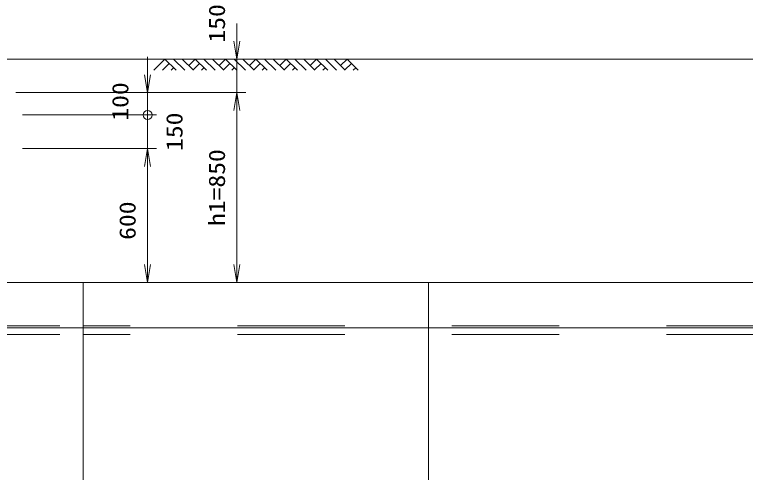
# Model space of a CAD drawing. Units: millimetres at full size. Extents: x 37600 to 71200, y -27760 to -4000.
# Drawn here: x 60638 to 63908, y -10599 to -8551 of the extents above; entities that cross this region are included whole.
import ezdxf
from ezdxf.enums import TextEntityAlignment as Align

# ---------------------------------------------------------------- set-up
doc = ezdxf.new("R2010")
doc.units = ezdxf.units.MM
doc.header["$LTSCALE"] = 80.0044
doc.linetypes.add('DASHED_SPACED', pattern=[12, 6, -6])
for name, color, linetype, lineweight in [('0_2', 4, 'Continuous', 13), ('寸法', 6, 'Continuous', 13), ('ﾊｯﾁﾝｸﾞ', 4, 'Continuous', 9)]:
    doc.layers.add(name, color=color, linetype=linetype, lineweight=lineweight)
doc.styles.add('ＭＳ ゴシック', font='')
doc.styles.get('ＭＳ ゴシック').set_extended_font_data('MS Gothic')

# ---------------------------------------------------------------- blocks, each defined once
blk = doc.blocks.new('open_arrow')
at = {"color": 0, "linetype": 'Continuous', "lineweight": -2}
blk.add_lwpolyline([(7.5, 1.25), (0, 0), (7.5, -1.25)], dxfattribs=at)
blk = doc.blocks.new('dimension_origin')
at = {"color": 0, "linetype": 'Continuous', "lineweight": -2}
blk.add_circle((0, 0), 1.25, dxfattribs=at)

msp = doc.modelspace()

# ---------------------------------------------------------------- linework, layer by layer
at = {"layer": '0_2'}
msp.add_line((68735, -8750), (57145, -8750), dxfattribs=at)
at = {"layer": '0_2', "linetype": 'DASHED_SPACED'}
for p, q in [((59400, -9943), (60945, -9943)), ((64035, -9943), (60945, -9943)), ((59400, -9983), (60945, -9983)), ((64035, -9983), (60945, -9983))]:
    msp.add_line(p, q, dxfattribs=at)
at = {"layer": '0_2', "color": 3}
for p in [(59400, -9953), (64035, -9953)]:
    msp.add_line(p, (60945, -9953), dxfattribs=at)
for points in [[(60945, -12206), (59400, -12206), (59400, -9750), (60945, -9750)], [(62490, -12206), (60945, -12206), (60945, -9750), (62490, -9750)], [(64035, -12206), (62490, -12206), (62490, -9750), (64035, -9750)]]:
    msp.add_lwpolyline(points, close=True, dxfattribs=at)
at = {"layer": '寸法'}
for p, q in [((61632.5, -9060), (61632.5, -8590)), ((60672.5, -8750), (61672.5, -8750)), ((61232.5, -9080), (61232.5, -8740)), ((60642.5, -8900), (61272.5, -8900)), ((60672.5, -8900), (61672.5, -8900)), ((60672.5, -8900), (61672.5, -8900)), ((61232.5, -8920), (61232.5, -9310)), ((61632.5, -9750), (61632.5, -8900)), ((60672.5, -9000), (61272.5, -9000)), ((60672.5, -9000), (61272.5, -9000)), ((60672.5, -9150), (61272.5, -9150)), ((60672.5, -9150), (61272.5, -9150)), ((61232.5, -9150), (61232.5, -9750)), ((60672.5, -9750), (61672.5, -9750)), ((60672.5, -9750), (61272.5, -9750))]:
    msp.add_line(p, q, dxfattribs=at)
at = {"layer": 'ﾊｯﾁﾝｸﾞ'}
for p, q in [((61259.85, -8800), (61309.85, -8750)), ((61309.85, -8750), (61359.85, -8800)), ((61348.74, -8750), (61398.74, -8800)), ((61387.63, -8750), (61437.63, -8800)), ((61416.68, -8779.05), (61445.74, -8750)), ((61445.74, -8750), (61495.74, -8800)), ((61484.63, -8750), (61534.63, -8800)), ((61523.52, -8750), (61573.52, -8800)), ((61552.57, -8779.05), (61581.62, -8750)), ((61581.62, -8750), (61631.62, -8800)), ((61620.51, -8750), (61670.51, -8800)), ((61659.4, -8750), (61709.4, -8800)), ((61688.45, -8779.05), (61717.5, -8750)), ((61717.5, -8750), (61767.5, -8800)), ((61756.39, -8750), (61806.39, -8800)), ((61795.28, -8750), (61845.28, -8800)), ((61824.33, -8779.05), (61853.38, -8750)), ((61853.38, -8750), (61903.38, -8800)), ((61892.27, -8750), (61942.27, -8800)), ((61931.16, -8750), (61981.16, -8800)), ((61960.21, -8779.05), (61989.26, -8750)), ((61989.26, -8750), (62039.26, -8800)), ((62028.15, -8750), (62078.15, -8800)), ((62067.04, -8750), (62117.04, -8800)), ((62096.09, -8779.05), (62125.15, -8750)), ((62125.15, -8750), (62175.15, -8800)), ((61298.74, -8800), (61329.3, -8769.44)), ((61337.63, -8800), (61348.74, -8788.89)), ((61436.13, -8798.5), (61465.18, -8769.44)), ((61473.52, -8800), (61484.63, -8788.89)), ((61572.01, -8798.5), (61601.06, -8769.44)), ((61609.4, -8800), (61620.51, -8788.89)), ((61707.89, -8798.5), (61736.94, -8769.44)), ((61745.28, -8800), (61756.39, -8788.89)), ((61843.78, -8798.5), (61872.83, -8769.44)), ((61881.16, -8800), (61892.27, -8788.89)), ((61979.66, -8798.5), (62008.71, -8769.44)), ((62017.04, -8800), (62028.15, -8788.89)), ((62115.54, -8798.5), (62144.59, -8769.44)), ((62152.93, -8800), (62164.04, -8788.89))]:
    msp.add_line(p, q, dxfattribs=at)

# ---------------------------------------------------------------- block references
at = {"layer": '寸法'}
for name, p, xscale, yscale, rotation in [('open_arrow', (61632.5, -8750), 10.7, 10.7, 90), ('open_arrow', (61232.5, -8900), 10.7, 10.7, 90), ('open_arrow', (61632.5, -8900), 10.7, 10.7, 270), ('open_arrow', (61632.5, -8900), 10.7, 10.7, 270), ('dimension_origin', (61232.5, -9000), 16, 16, 90), ('dimension_origin', (61232.5, -9000), 16, 16, 270), ('open_arrow', (61232.5, -9150), 10.7, 10.7, 270), ('open_arrow', (61232.5, -9150), 10.7, 10.7, 270), ('open_arrow', (61232.5, -9750), 10.7, 10.7, 90), ('open_arrow', (61632.5, -9750), 10.7, 10.7, 90)]:
    msp.add_blockref(name, p, dxfattribs=dict(at, xscale=xscale, yscale=yscale, rotation=rotation))

# ---------------------------------------------------------------- texts
at = {"layer": '寸法', "style": 'ＭＳ ゴシック', "width": 1.15}
for s, p in [('150', (61542.5, -8590)), ('100', (61110.09, -8939.58)), ('150', (61352.44, -9075)), ('h1=850', (61542.5, -9325)), ('600', (61142.5, -9472.89))]:
    msp.add_text(s, height=73.31, rotation=90, dxfattribs=at).set_placement(p, align=Align.MIDDLE_CENTER)

doc.saveas('drawing.dxf')
